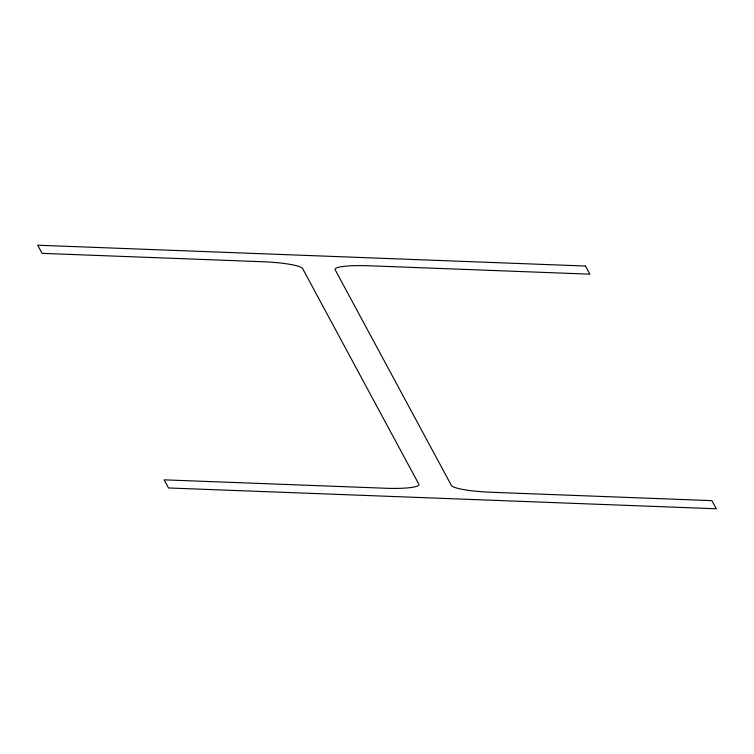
<?xml version="1.0" encoding="UTF-8"?>
<svg xmlns="http://www.w3.org/2000/svg" width="754" height="754" viewBox="0 0 754 754"><rect width="100%" height="100%" fill="white"/><g stroke="black" fill="none" stroke-linecap="round" stroke-linejoin="round"><path stroke-width="1.13" d="M585.49 266.039L37.7 245.22L42.083 253.353L263.099 261.751A36.776 5.306 2.9 0 1 302.637 268.584L418.819 484.181A36.776 5.306 2.9 0 1 385.143 488.234L164.127 479.836L168.51 487.961L716.3 508.78L711.917 500.647L490.901 492.249A36.776 5.306 2.9 0 1 451.363 485.416L335.181 269.819A36.776 5.306 2.9 0 1 368.857 265.766L589.873 274.164L585.49 266.039"/></g></svg>
